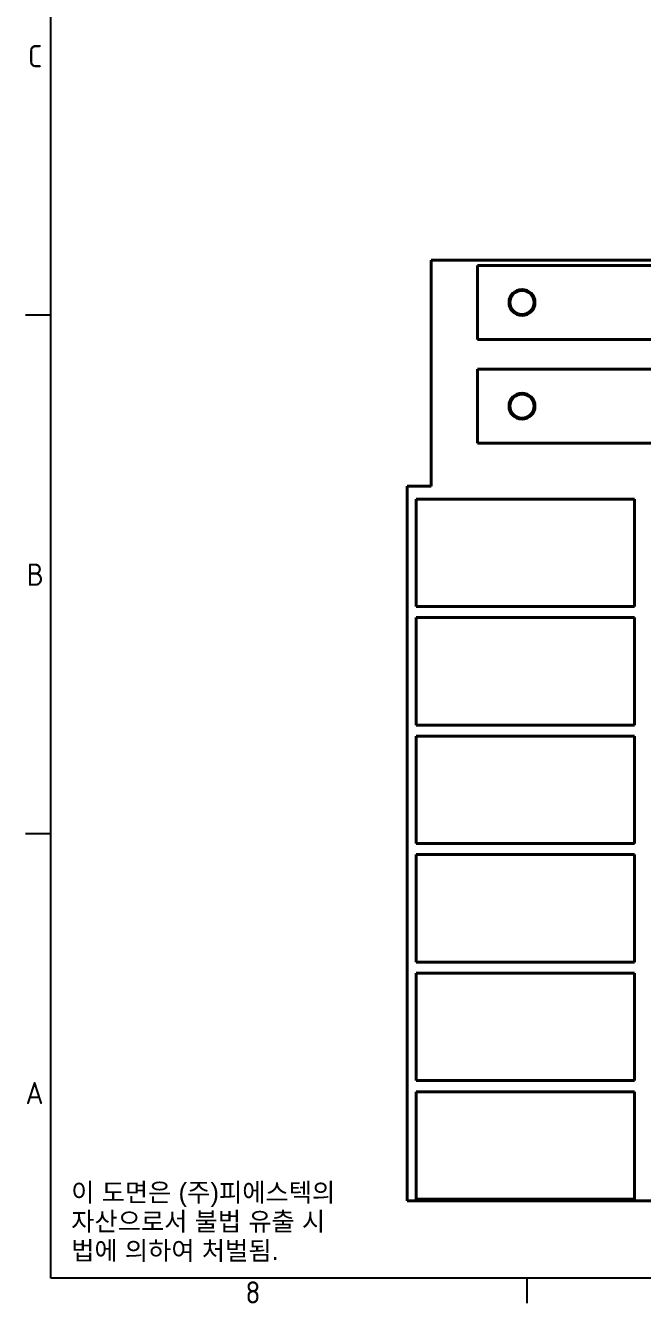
# Model space of a CAD drawing. Header units: inches. Extents: x 6934 to 18973, y 4254 to 7629.
# Drawn here: x 16667.3 to 16833.8, y 4273.2 to 4618.2 of the extents above; entities that cross this region are included whole.
import ezdxf

# ---------------------------------------------------------------- set-up
doc = ezdxf.new("R2010")
doc.units = ezdxf.units.IN
doc.header["$MEASUREMENT"] = 0
doc.layers.add('입력 정류부 ASSY$0$가시적인 것(ISO)', color=3, linetype='Continuous', lineweight=40, true_color=0x00ff00)
doc.layers.add('입력 정류부 ASSY$0$기호(ISO)', color=5, linetype='Continuous', lineweight=25, true_color=0x0000ff)
doc.layers.add('입력 정류부 ASSY$0$경계(ISO)', color=7, linetype='Continuous', lineweight=25)
doc.styles.add('입력 정류부 ASSY$0$문자 텍스트_PSTEK_POSCO', font='isocp.shx')

# ---------------------------------------------------------------- blocks, each defined once
blk = doc.blocks.new('입력 정류부 ASSY$0$경계 Default Border')
at = {"layer": '입력 정류부 ASSY$0$경계(ISO)'}
for p, q in [((10, 140), (6.6, 140)), ((10, 70), (6.6, 70)), ((74.25, 10), (74.25, 6.6))]:
    blk.add_line(p, q, dxfattribs=at)
at = {"layer": '입력 정류부 ASSY$0$경계(ISO)', "flags": 128}
blk.add_lwpolyline([(10, 10), (10, 410), (584, 410), (584, 10), (10, 10)], dxfattribs=at)
at = {"layer": '입력 정류부 ASSY$0$경계(ISO)', "color": 2, "true_color": 0xffff00, "char_height": 3, "attachment_point": 7, "style": '입력 정류부 ASSY$0$문자 텍스트_PSTEK_POSCO'}
for s, insert in [('C', (6.93, 173.47)), ('B', (6.77, 103.47)), ('A', (6.6, 33.49)), ('8', (36.27, 6.57))]:
    blk.add_mtext(s, dxfattribs=dict(at, insert=insert))
blk = doc.blocks.new('입력 정류부 ASSY')
at = {"layer": '입력 정류부 ASSY$0$가시적인 것(ISO)'}
for p, q in [((122.7, 294.84), (122.7, 233.84)), ((222.7, 294.84), (122.7, 294.84)), ((135.2, 273.44), (135.2, 293.44)), ((135.2, 293.44), (222.7, 293.44)), ((222.7, 273.44), (135.2, 273.44)), ((135.2, 245.44), (135.2, 265.44)), ((135.2, 265.44), (222.7, 265.44)), ((222.7, 245.44), (135.2, 245.44)), ((122.7, 233.84), (116.2, 233.84)), ((116.2, 233.84), (116.2, 40.84)), ((118.6, 230.34), (118.6, 201.34)), ((177.6, 230.34), (118.6, 230.34)), ((177.6, 201.34), (177.6, 230.34)), ((118.6, 201.34), (177.6, 201.34)), ((118.6, 198.34), (118.6, 169.34)), ((177.6, 198.34), (118.6, 198.34)), ((177.6, 169.34), (177.6, 198.34)), ((118.6, 169.34), (177.6, 169.34)), ((118.6, 166.34), (118.6, 137.34)), ((177.6, 166.34), (118.6, 166.34)), ((177.6, 137.34), (177.6, 166.34)), ((118.6, 137.34), (177.6, 137.34)), ((118.6, 134.34), (118.6, 105.34)), ((177.6, 134.34), (118.6, 134.34)), ((177.6, 105.34), (177.6, 134.34)), ((118.6, 105.34), (177.6, 105.34)), ((118.6, 102.34), (118.6, 73.34)), ((177.6, 102.34), (118.6, 102.34)), ((177.6, 73.34), (177.6, 102.34)), ((118.6, 73.34), (177.6, 73.34)), ((118.6, 70.34), (118.6, 41.34)), ((177.6, 70.34), (118.6, 70.34)), ((177.6, 41.34), (177.6, 70.34)), ((116.2, 40.84), (369.2, 40.84)), ((118.6, 41.34), (177.6, 41.34))]:
    blk.add_line(p, q, dxfattribs=at)
for centre, radius in [((147.2, 283.44), 3.5), ((147.2, 283.44), 3.25), ((147.2, 255.44), 3.5), ((147.2, 255.44), 3.25)]:
    blk.add_circle(centre, radius, dxfattribs=at)
at = {"xscale": 2, "yscale": 2, "zscale": 2}
blk.add_blockref('입력 정류부 ASSY$0$경계 Default Border', (0, 0), dxfattribs=at)
at = {"layer": '입력 정류부 ASSY$0$기호(ISO)', "color": 2, "true_color": 0xffff00, "insert": (25.51, 35.03), "char_height": 5, "width": 78.6122, "attachment_point": 4, "line_spacing_factor": 0.944221, "style": '입력 정류부 ASSY$0$문자 텍스트_PSTEK_POSCO'}
blk.add_mtext('{\\fArial|b0|i0;\\H5.0000;이 도면은 (주)피에스텍의\\P자산으로서 불법 유출 시 \\P법에 의하여 처벌됨.}', dxfattribs=at)

msp = doc.modelspace()

# ---------------------------------------------------------------- block references
msp.add_blockref('입력 정류부 ASSY', (16654.075, 4260.012))

doc.saveas('drawing.dxf')
